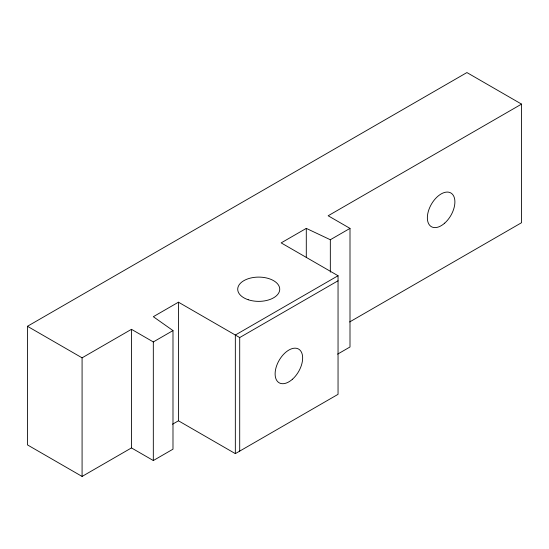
<?xml version="1.0" encoding="UTF-8"?>
<svg xmlns="http://www.w3.org/2000/svg" width="549" height="549" viewBox="0 0 549 549"><rect width="100%" height="100%" fill="white"/><g stroke="black" fill="none" stroke-linecap="round" stroke-linejoin="round"><path stroke-width="0.82" d="M338.047 280.779L239.707 337.56L178.452 302.19L153.322 316.704L172.99 330.58L172.99 449.178L153.322 460.536L131.472 447.922L82.082 476.436L27.45 444.889L27.45 326.291L466.918 72.564L521.55 104.111L521.55 222.709L349.638 321.961M27.45 326.291L82.082 357.831L131.472 329.318L153.322 341.938L172.99 330.58M337.621 354.132L350.001 346.982L350.001 228.384L330.333 239.741L306.294 228.384L281.163 242.891L338.047 275.735L338.047 394.333L235.336 453.632L178.452 420.795L172.544 424.205M521.55 104.111L328.151 215.771L350.001 228.384M338.047 275.735L235.336 335.034L235.336 453.632M330.333 239.741L330.333 272.16M306.294 228.384L306.294 257.392M239.707 337.56L239.707 451.113M178.452 302.19L178.452 420.795M153.322 341.938L153.322 460.536M131.472 329.318L131.472 447.922M82.082 357.831L82.082 476.436M292.445 379.242A19.469 11.241 -60 0 0 298.615 349.082A19.469 11.241 -60 0 0 275.584 369.511A19.469 11.241 -60 0 0 292.445 379.242M444.697 223.134A19.469 11.241 -60 0 0 450.866 192.98A19.469 11.241 -60 0 0 427.829 213.403A19.469 11.241 -60 0 0 444.697 223.134M248.217 299.74A21.013 12.133 0 0 0 279.736 289.234A21.013 12.133 0 0 0 248.217 278.727A21.013 12.133 0 0 0 248.217 299.74"/></g></svg>
